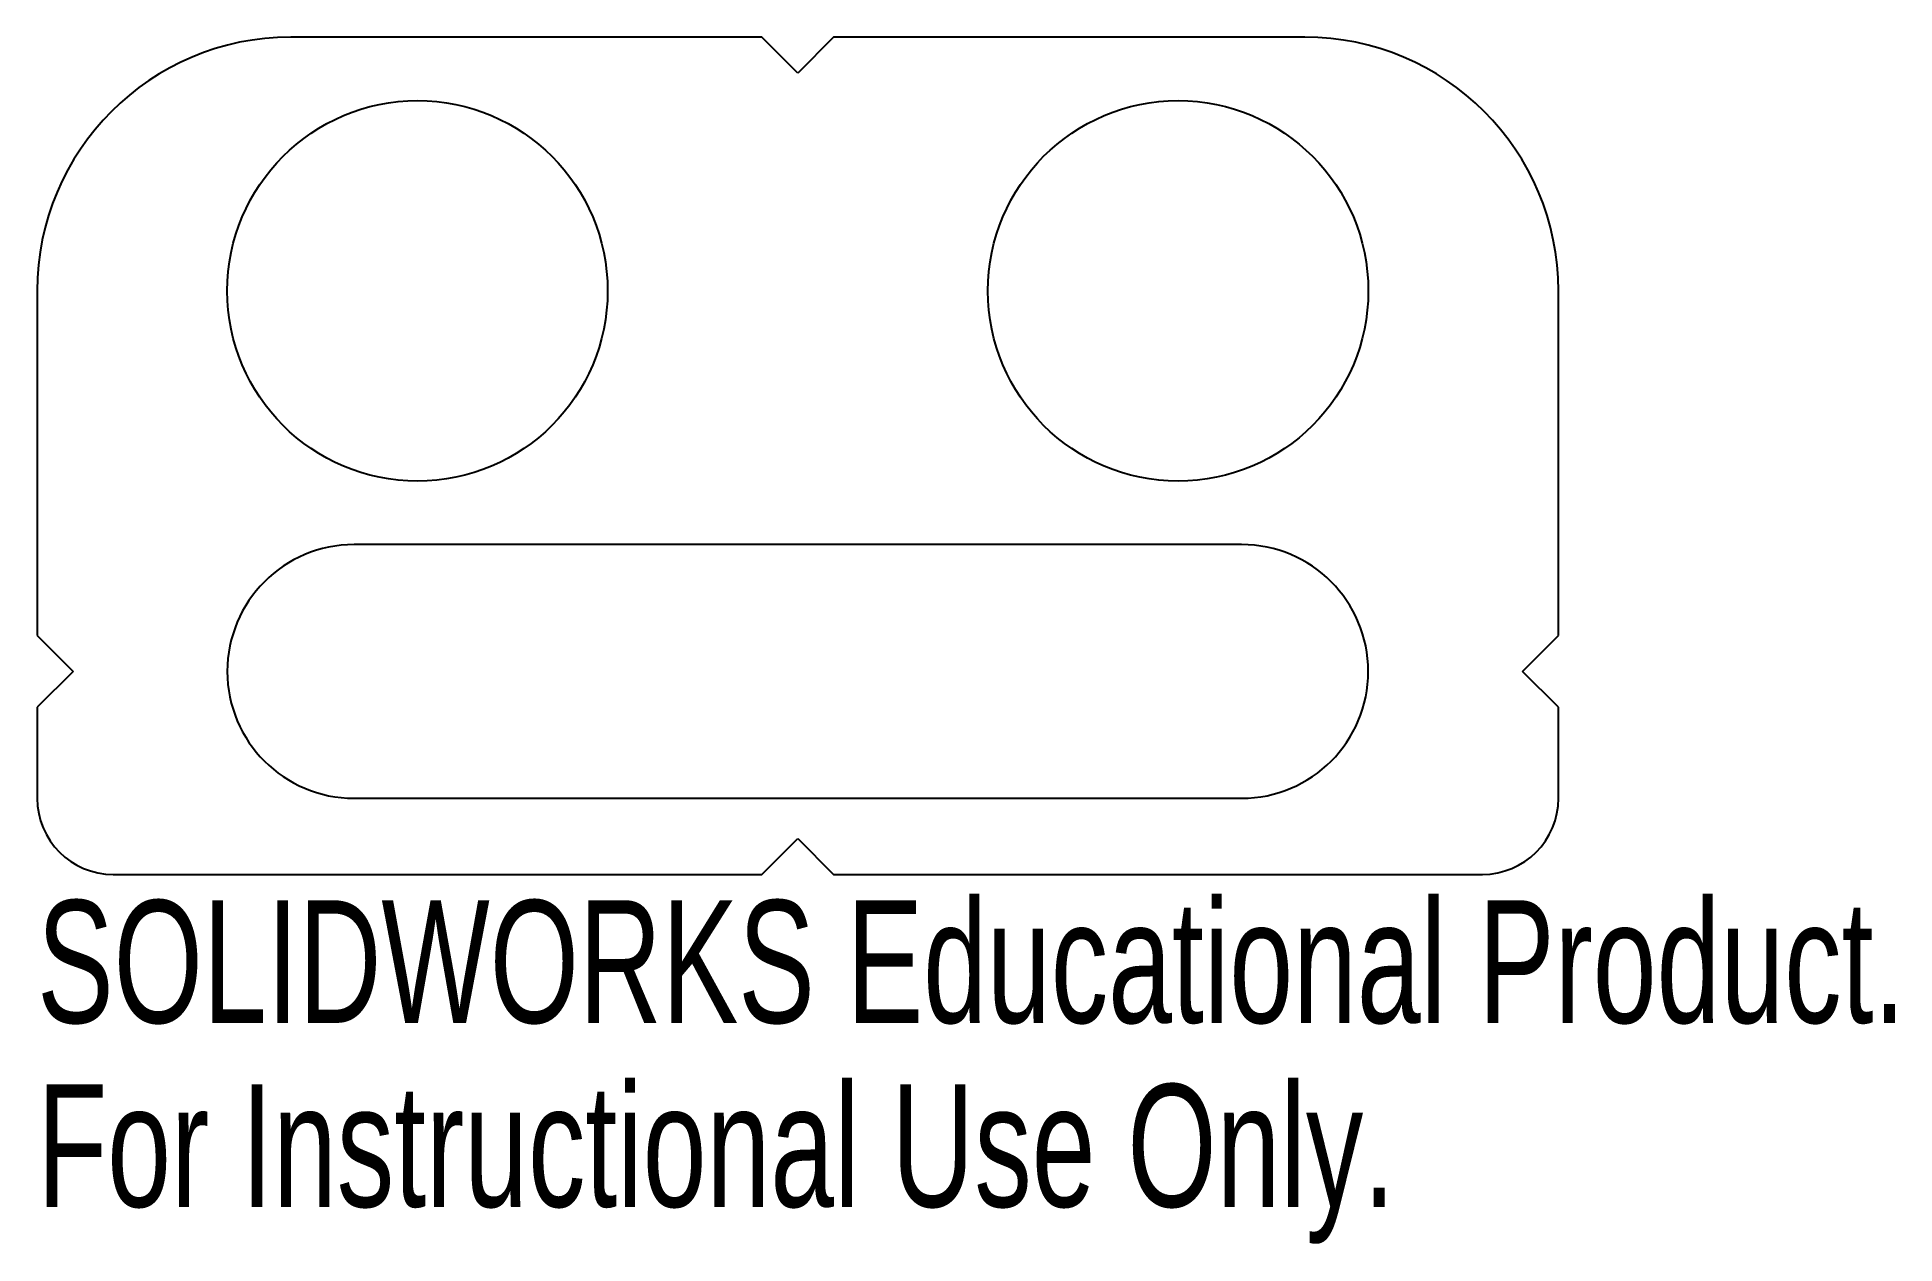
# Model space of a CAD drawing. Header units: millimetres. Extents: x -30 to 43.3, y -22.6 to 25.
import ezdxf

# ---------------------------------------------------------------- set-up
doc = ezdxf.new("R2010")
doc.units = ezdxf.units.MM
doc.styles.add('SLDTEXTSTYLE0', font='TXT', dxfattribs={"width": 0.7})

msp = doc.modelspace()

# ---------------------------------------------------------------- linework, layer by layer
at = {"color": 7, "linetype": 'Continuous', "lineweight": 25}
for p, q in [((-1.414, 25), (-20, 25)), ((0, 23.586), (-1.414, 25)), ((1.414, 25), (0, 23.586)), ((20, 25), (1.414, 25)), ((-30, 15), (-30, 1.414)), ((30, 1.414), (30, 15)), ((17.5, 5), (-17.5, 5)), ((-30, 1.414), (-28.586, 0)), ((28.586, 0), (30, 1.414)), ((-28.586, 0), (-30, -1.414)), ((30, -1.414), (28.586, 0)), ((-30, -1.414), (-30, -5)), ((30, -5), (30, -1.414)), ((-17.5, -5), (17.5, -5)), ((-1.414, -8), (0, -6.586)), ((0, -6.586), (1.414, -8)), ((-27, -8), (-1.414, -8)), ((1.414, -8), (27, -8))]:
    msp.add_line(p, q, dxfattribs=at)
for centre in [(-15, 15), (15, 15)]:
    msp.add_circle(centre, 7.5, dxfattribs=at)
for centre, radius, start, end in [((-20, 15), 10, 90, 180), ((20, 15), 10, 0, 90), ((-17.5, 0), 5, 90, 270), ((17.5, 0), 5, 270, 90), ((-27, -5), 3, 180, 270), ((27, -5), 3, 270, 0)]:
    msp.add_arc(centre, radius, start, end, dxfattribs=at)

# ---------------------------------------------------------------- texts
at = {"color": 7, "linetype": 'Continuous', "char_height": 4.83362, "attachment_point": 1, "style": 'SLDTEXTSTYLE0'}
for s, insert in [('SOLIDWORKS Educational Product.', (-30, -9.02)), ('For Instructional Use Only.', (-30, -16.27))]:
    msp.add_mtext(s, dxfattribs=dict(at, insert=insert))

doc.saveas('drawing.dxf')
